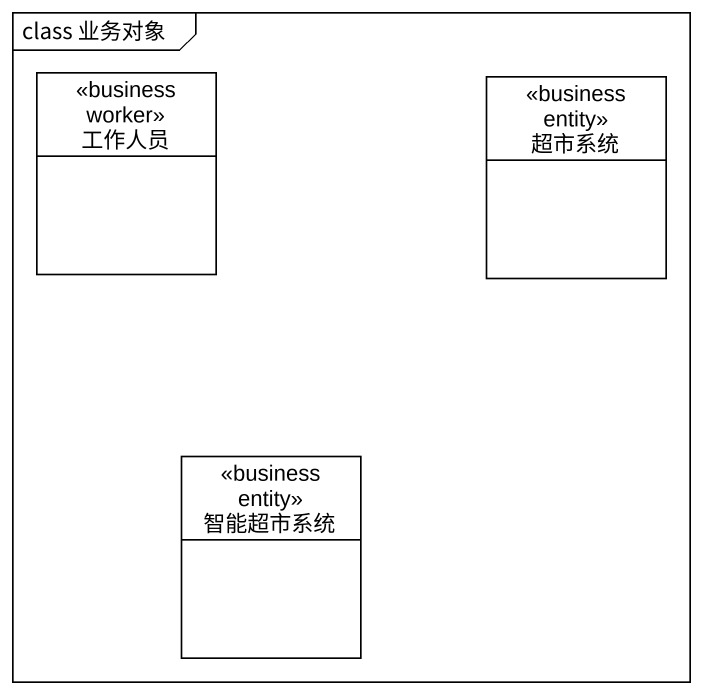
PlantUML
@startuml
mainframe class 业务对象
hide circle
hide empty members
class 工作人员 <<business worker>>
class 超市系统 <<business entity>>
class 智能超市系统 <<business entity>>
@enduml
